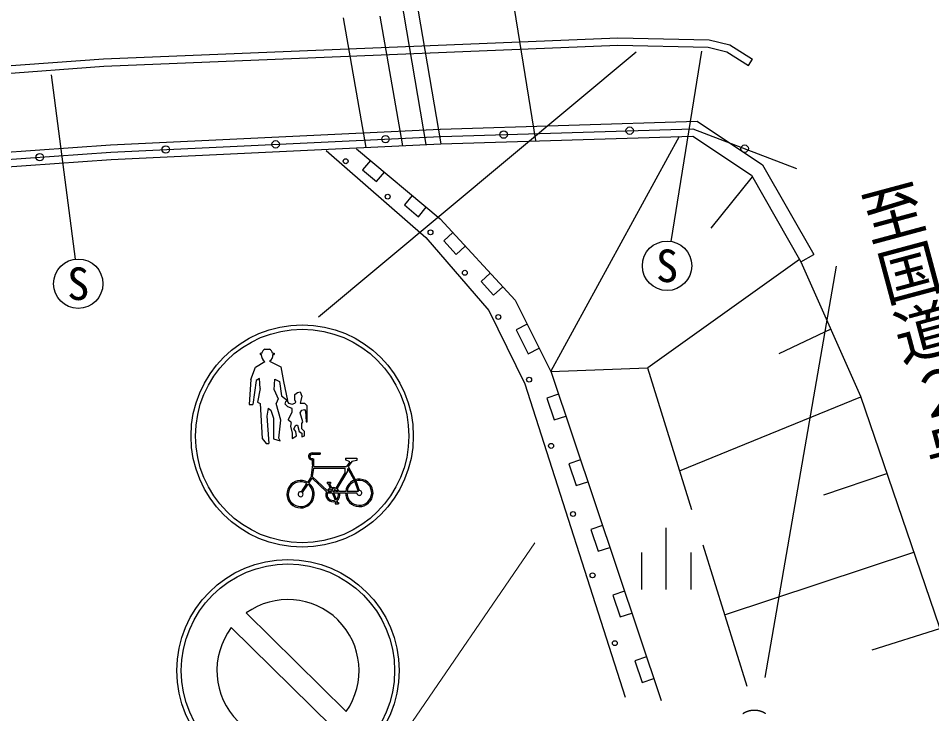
# Model space of a CAD drawing. Units: millimetres, scale not verified. Extents: x 40000 to 680000, y 20000 to 380000.
# Drawn here: x 276756 to 313748, y 277841 to 305988 of the extents above; entities that cross this region are included whole.
import ezdxf
from ezdxf.enums import TextEntityAlignment as Align

# ---------------------------------------------------------------- set-up
doc = ezdxf.new("R2010")
doc.units = ezdxf.units.MM
doc.header["$LTSCALE"] = 1000
doc.linetypes.add('DASHED', pattern=[7.5, 6, -1.5])
for name, color, linetype, lineweight in [('M-BGD', 7, 'Continuous', 25), ('M-BGD-EXST', 7, 'Continuous', 25), ('M-STR-HTXT', 7, 'Continuous', 13), ('M-STR-STR1', 1, 'Continuous', 25), ('M-STR-STRC', 7, 'Continuous', 25)]:
    doc.layers.add(name, color=color, linetype=linetype, lineweight=lineweight)
doc.layers.add('M-BMK-HTXT', color=7, linetype='Continuous')
doc.styles.add('@ＭＳ ゴシック', font='')
doc.styles.add('ＭＳ ゴシック', font='')
doc.styles.get('@ＭＳ ゴシック').set_extended_font_data('@MS Gothic')
doc.styles.get('ＭＳ ゴシック').set_extended_font_data('MS Gothic')

msp = doc.modelspace()

# ---------------------------------------------------------------- linework, layer by layer
at = {"layer": 'M-BGD', "linetype": 'DASHED'}
for p, q in [((295635, 313784), (297709, 301042)), ((288606, 313391), (290831, 300758)), ((290097, 313463), (292322, 300828)), ((298327, 291688), (302240, 291838)), ((302240, 291838), (306444, 278359))]:
    msp.add_line(p, q, dxfattribs=at)
at = {"layer": 'M-BGD'}
for p, q in [((291096, 313511), (293267, 300873)), ((280202, 304352), (301037, 305195)), ((301037, 305195), (304739, 305114)), ((280219, 304052), (301039, 304894)), ((301039, 304894), (304699, 304815)), ((304699, 304815), (305450, 304629)), ((304739, 305114), (305568, 304909)), ((305568, 304909), (306487, 304338)), ((305450, 304629), (306329, 304083)), ((259414, 302799), (280202, 304352)), ((306329, 304083), (306487, 304338)), ((259441, 302500), (280219, 304052)), ((280485, 300869), (293843, 301501)), ((293852, 301501), (304252, 301822)), ((293862, 301202), (304069, 301516)), ((304069, 301516), (308278, 299906)), ((304252, 301822), (306898, 300052)), ((280502, 300569), (293857, 301201)), ((293871, 300902), (304078, 301216)), ((303519, 301199), (298317, 291708)), ((304078, 301216), (306447, 299632)), ((268972, 300055), (280485, 300869)), ((268996, 299756), (280502, 300569)), ((289230, 300636), (293256, 297110)), ((290453, 300710), (293845, 297867)), ((291018, 300236), (290697, 299853)), ((306898, 300052), (308969, 296426)), ((290697, 299853), (291263, 299379)), ((291263, 299379), (291584, 299762)), ((306478, 299577), (304802, 297498)), ((306447, 299632), (308448, 296129)), ((292714, 298814), (292393, 298431)), ((292393, 298431), (292959, 297957)), ((292959, 297957), (293280, 298341)), ((293845, 297867), (296881, 294575)), ((293256, 297110), (295814, 294163)), ((294351, 297318), (293984, 296979)), ((293984, 296979), (294490, 296430)), ((294490, 296430), (294857, 296769)), ((308448, 296129), (308969, 296426)), ((308393, 296226), (302249, 291843)), ((308448, 296129), (310867, 290690)), ((295869, 295672), (295502, 295333)), ((295502, 295333), (296008, 294784)), ((296008, 294784), (296375, 295123)), ((296881, 294575), (298341, 291661)), ((295814, 294163), (297270, 291194)), ((297368, 293604), (296921, 293380)), ((296921, 293380), (297407, 292408)), ((309662, 293400), (307558, 292405)), ((297407, 292408), (297854, 292632)), ((298341, 291661), (302795, 278374)), ((297270, 291194), (301335, 278505)), ((298638, 290775), (298164, 290616)), ((298164, 290616), (298461, 289731)), ((303538, 287675), (310873, 290672)), ((310867, 290690), (314946, 278729)), ((298461, 289731), (298935, 289889)), ((299529, 288118), (299055, 287959)), ((299055, 287959), (299351, 287073)), ((309383, 286695), (311933, 287564)), ((299351, 287073), (299826, 287232)), ((300419, 285460), (299945, 285302)), ((299945, 285302), (300242, 284416)), ((300242, 284416), (300716, 284575)), ((305357, 281843), (313017, 284385)), ((301310, 282803), (300836, 282644)), ((300836, 282644), (301133, 281758)), ((301133, 281758), (301607, 281917)), ((311340, 280423), (314074, 281286)), ((302201, 280146), (301727, 279987)), ((301727, 279987), (302024, 279101)), ((302024, 279101), (302498, 279260))]:
    msp.add_line(p, q, dxfattribs=at)
for centre, radius in [((301517, 301438), 150), ((291631, 301096), 150), ((296413, 301280), 150), ((282728, 300675), 150), ((287180, 300885), 150), ((306174, 300711), 150), ((277626, 300366), 150), ((290015, 300203), 100), ((291716, 298769), 100), ((293451, 297323), 100), ((294841, 295688), 100), ((296198, 293898), 100), ((297444, 291362), 100), ((298333, 288682), 100), ((299223, 285924), 100), ((300013, 283444), 100), ((300914, 280697), 100)]:
    msp.add_circle(centre, radius, dxfattribs=at)
at = {"layer": 'M-BGD-EXST'}
for p, q in [((304419, 304655), (303188, 296957)), ((278092, 303704), (279056, 296237)), ((302995, 282868), (302995, 285368)), ((301995, 284368), (301995, 282868)), ((303995, 284368), (303995, 282868))]:
    msp.add_line(p, q, dxfattribs=at)
for centre in [(303030, 295970), (279184, 295245)]:
    msp.add_circle(centre, 1000, dxfattribs=at)
at = {"layer": 'M-STR-HTXT'}
msp.add_line((297676, 284764), (289480, 272801), dxfattribs=at)
at = {"layer": 'M-STR-STR1'}
for p, q in [((291700, 313540), (293871, 300902)), ((280520, 300270), (293871, 300902)), ((269019, 299457), (280520, 300270))]:
    msp.add_line(p, q, dxfattribs=at)
at = {"layer": 'M-STR-STRC'}
for p, q in [((301778, 304613), (288912, 293894)), ((309877, 295957), (306987, 279307)), ((286556, 292431), (286556, 292377)), ((286556, 292431), (286610, 292431)), ((286556, 292377), (286600, 292377)), ((286737, 292594), (286928, 292594)), ((287054, 292431), (287120, 292431)), ((287065, 292377), (287120, 292377)), ((287120, 292431), (287120, 292377)), ((286174, 291362), (286369, 291868)), ((286369, 291868), (286736, 292102)), ((286937, 292107), (287388, 291881)), ((287388, 291881), (287495, 291291)), ((286174, 291362), (286104, 290354)), ((286395, 291331), (286260, 290354)), ((286530, 291412), (286395, 291331)), ((286556, 291009), (286530, 291412)), ((287120, 290956), (287146, 291385)), ((287146, 291385), (287334, 291291)), ((287334, 291291), (287415, 290701)), ((287495, 291291), (287656, 290513)), ((286556, 291009), (286449, 290446)), ((287120, 290956), (287281, 290580)), ((287954, 290765), (288061, 290837)), ((287954, 290551), (287954, 290765)), ((288061, 290837), (288169, 290873)), ((288169, 290873), (288240, 290694)), ((286449, 290446), (286556, 290393)), ((286556, 290393), (286628, 288977)), ((287281, 290580), (287200, 290393)), ((287388, 289722), (287200, 290393)), ((287415, 290701), (287656, 290513)), ((287561, 290372), (287596, 290479)), ((287596, 290479), (287632, 290515)), ((287632, 290515), (287704, 290408)), ((287704, 290408), (287847, 290372)), ((287847, 290372), (287954, 290408)), ((287990, 290444), (287954, 290551)), ((287954, 290408), (287990, 290444)), ((288204, 290515), (288169, 290408)), ((288169, 290408), (288347, 290408)), ((288240, 290694), (288204, 290515)), ((288455, 290300), (288347, 290408)), ((286104, 290354), (286260, 290354)), ((286878, 290205), (286825, 289883)), ((286878, 290205), (286986, 290124)), ((286986, 290124), (287093, 289803)), ((287668, 290265), (287561, 290372)), ((287847, 290193), (287668, 290265)), ((287704, 289764), (287847, 290050)), ((287847, 290050), (287847, 290193)), ((288169, 290014), (288240, 290122)), ((288240, 290122), (288347, 290157)), ((288347, 290157), (288383, 290086)), ((288383, 290086), (288419, 289657)), ((288455, 289657), (288455, 290300)), ((286825, 289883), (286905, 288783)), ((287093, 289803), (287093, 288971)), ((287307, 288998), (287388, 289722)), ((287704, 289728), (287704, 289764)), ((287811, 289621), (287704, 289728)), ((288276, 289657), (288169, 290014)), ((288240, 289585), (288276, 289657)), ((288419, 289657), (288455, 289657)), ((287811, 289621), (287775, 289478)), ((287775, 289478), (287847, 289192)), ((287918, 289371), (287990, 289514)), ((287990, 289263), (287918, 289371)), ((287990, 289514), (288061, 289514)), ((288061, 289514), (288133, 289263)), ((288240, 289371), (288240, 289585)), ((288347, 289263), (288240, 289371)), ((286628, 288977), (286798, 288783)), ((287093, 288971), (287361, 288891)), ((287361, 288891), (287307, 288998)), ((287847, 289192), (287847, 288977)), ((287847, 288977), (288026, 289085)), ((288026, 289085), (287990, 289263)), ((288133, 289263), (288240, 289192)), ((288240, 289192), (288240, 289049)), ((288240, 289049), (288347, 289085)), ((288347, 289085), (288347, 289263)), ((286798, 288783), (286905, 288783)), ((288654, 288398), (288978, 288398)), ((288654, 288344), (288978, 288344)), ((288669, 288167), (288727, 288145)), ((288978, 288398), (288978, 288344)), ((290013, 288181), (290464, 288181)), ((290013, 288181), (290013, 288116)), ((290464, 288181), (290464, 288095)), ((288673, 287924), (288601, 287387)), ((288673, 287924), (288673, 288113)), ((288727, 287852), (288727, 288145)), ((288727, 287852), (290050, 287852)), ((290185, 288030), (290013, 288116)), ((290185, 288030), (290050, 287852)), ((290267, 288049), (290116, 287850)), ((290116, 287850), (290419, 287288)), ((290464, 288095), (290267, 288049)), ((288708, 287781), (288664, 287446)), ((288664, 287446), (289261, 286875)), ((288708, 287781), (289996, 287781)), ((289625, 286965), (289996, 287584)), ((289671, 286937), (290103, 287658)), ((289996, 287584), (289996, 287781)), ((290103, 287760), (290371, 287262)), ((290103, 287658), (290103, 287760)), ((288224, 286821), (288447, 287155)), ((288268, 286790), (288492, 287125)), ((288477, 287200), (288601, 287387)), ((288522, 287170), (288659, 287376)), ((288659, 287376), (289233, 286827)), ((289272, 287212), (289272, 287158)), ((289272, 287212), (289401, 287212)), ((289272, 287158), (289308, 287158)), ((289308, 287158), (289384, 286974)), ((289366, 287158), (289401, 287158)), ((289366, 287158), (289436, 286990)), ((289401, 287212), (289401, 287158)), ((290371, 287262), (290515, 286833)), ((290423, 287279), (290556, 286880)), ((289272, 286779), (289466, 286779)), ((289297, 286833), (289443, 286833)), ((289405, 286924), (289443, 286833)), ((289457, 286939), (289502, 286833)), ((289466, 286779), (289585, 286492)), ((289502, 286833), (289546, 286833)), ((289524, 286779), (289718, 286779)), ((289524, 286779), (289633, 286518)), ((289546, 286833), (289597, 286919)), ((289609, 286833), (289643, 286890)), ((289693, 286833), (289609, 286833)), ((290016, 286833), (289755, 286833)), ((289775, 286779), (290014, 286779)), ((290068, 286779), (290467, 286779)), ((290515, 286833), (290070, 286833)), ((289590, 286394), (289590, 286340)), ((289590, 286394), (289626, 286394)), ((289590, 286340), (289719, 286340)), ((289606, 286442), (289626, 286394)), ((289654, 286467), (289685, 286394)), ((289685, 286394), (289719, 286394)), ((289719, 286394), (289719, 286340)), ((285991, 281919), (290037, 277933)), ((285384, 281326), (289454, 277317))]:
    msp.add_line(p, q, dxfattribs=at)
msp.add_lwpolyline([(307023, 277840), (307022, 277841), (307021, 277841), (307020, 277842), (307019, 277843), (307018, 277843), (307017, 277844), (307016, 277845), (307015, 277845), (307013, 277846), (307012, 277847), (307011, 277848), (307010, 277848), (307009, 277849), (307008, 277850), (307007, 277850), (307006, 277851), (307005, 277852), (307004, 277852), (307003, 277853), (307002, 277854), (307000, 277854), (306999, 277855), (306998, 277856), (306997, 277856), (306996, 277857), (306995, 277858), (306994, 277858), (306993, 277859), (306992, 277860), (306991, 277860), (306989, 277861), (306988, 277862), (306987, 277862), (306986, 277863), (306985, 277864), (306984, 277864), (306983, 277865), (306982, 277866), (306980, 277866), (306979, 277867), (306978, 277868), (306977, 277868), (306976, 277869), (306975, 277870), (306974, 277870), (306973, 277871), (306972, 277871), (306970, 277872), (306969, 277873), (306968, 277873), (306967, 277874), (306966, 277875), (306965, 277875), (306964, 277876), (306962, 277877), (306961, 277877), (306960, 277878), (306959, 277878), (306958, 277879), (306957, 277880), (306956, 277880), (306954, 277881), (306953, 277881), (306952, 277882), (306951, 277883), (306950, 277883), (306949, 277884), (306948, 277884), (306946, 277885), (306945, 277886), (306944, 277886), (306943, 277887), (306942, 277887), (306941, 277888), (306939, 277889), (306938, 277889), (306937, 277890), (306936, 277890), (306935, 277891), (306934, 277891), (306932, 277892), (306931, 277893), (306930, 277893), (306929, 277894), (306928, 277894), (306927, 277895), (306925, 277895), (306924, 277896), (306923, 277897), (306922, 277897), (306921, 277898), (306920, 277898), (306918, 277899), (306917, 277899), (306916, 277900), (306915, 277900), (306914, 277901), (306912, 277902), (306911, 277902), (306910, 277903), (306909, 277903), (306908, 277904), (306906, 277904), (306905, 277905), (306904, 277905), (306903, 277906), (306902, 277906), (306901, 277907), (306899, 277907), (306898, 277908), (306897, 277908), (306896, 277909), (306895, 277909), (306893, 277910), (306892, 277910), (306891, 277911), (306890, 277911), (306888, 277912), (306887, 277912), (306886, 277913), (306885, 277913), (306884, 277914), (306882, 277914), (306881, 277915), (306880, 277915), (306879, 277916), (306878, 277916), (306876, 277917), (306875, 277917), (306874, 277918), (306873, 277918), (306871, 277919), (306870, 277919), (306869, 277920), (306868, 277920), (306867, 277921), (306865, 277921), (306864, 277922), (306863, 277922), (306862, 277923), (306860, 277923), (306859, 277924), (306858, 277924), (306857, 277924), (306856, 277925), (306854, 277925), (306853, 277926), (306852, 277926), (306851, 277927), (306849, 277927), (306848, 277928), (306847, 277928), (306846, 277928), (306844, 277929), (306843, 277929), (306842, 277930), (306841, 277930), (306839, 277931), (306838, 277931), (306837, 277931), (306836, 277932), (306834, 277932), (306833, 277933), (306832, 277933), (306831, 277934), (306829, 277934), (306828, 277934), (306827, 277935), (306826, 277935), (306824, 277936), (306823, 277936), (306822, 277936), (306821, 277937), (306819, 277937), (306818, 277938), (306817, 277938), (306816, 277938), (306814, 277939), (306813, 277939), (306812, 277940), (306811, 277940), (306809, 277940), (306808, 277941), (306807, 277941), (306806, 277942), (306804, 277942), (306803, 277942), (306802, 277943), (306800, 277943), (306799, 277943), (306798, 277944), (306797, 277944), (306795, 277944), (306794, 277945), (306793, 277945), (306792, 277946), (306790, 277946), (306789, 277946), (306788, 277947), (306786, 277947), (306785, 277947), (306784, 277948), (306783, 277948), (306781, 277948), (306780, 277949), (306779, 277949), (306778, 277949), (306776, 277950), (306775, 277950), (306774, 277950), (306772, 277951), (306771, 277951), (306770, 277951), (306769, 277952), (306767, 277952), (306766, 277952), (306765, 277953), (306763, 277953), (306762, 277953), (306761, 277953), (306760, 277954), (306758, 277954), (306757, 277954), (306756, 277955), (306754, 277955), (306753, 277955), (306752, 277956), (306751, 277956), (306749, 277956), (306748, 277956), (306747, 277957), (306745, 277957), (306744, 277957), (306743, 277958), (306741, 277958), (306740, 277958), (306739, 277958), (306738, 277959), (306736, 277959), (306735, 277959), (306734, 277959), (306732, 277960), (306731, 277960), (306730, 277960), (306728, 277960), (306727, 277961), (306726, 277961), (306725, 277961), (306723, 277961), (306722, 277962), (306721, 277962), (306719, 277962), (306718, 277962), (306717, 277963), (306715, 277963), (306714, 277963), (306713, 277963), (306711, 277964), (306710, 277964), (306709, 277964), (306708, 277964), (306706, 277965), (306705, 277965), (306704, 277965), (306702, 277965), (306701, 277965), (306700, 277966), (306698, 277966), (306697, 277966), (306696, 277966), (306694, 277966), (306693, 277967), (306692, 277967), (306690, 277967), (306689, 277967), (306688, 277967), (306687, 277968), (306685, 277968), (306684, 277968), (306683, 277968), (306681, 277968), (306680, 277969), (306679, 277969), (306677, 277969), (306676, 277969), (306675, 277969), (306673, 277969), (306672, 277970), (306671, 277970), (306669, 277970), (306668, 277970), (306667, 277970), (306665, 277970), (306664, 277971), (306663, 277971), (306661, 277971), (306660, 277971), (306659, 277971), (306657, 277971), (306656, 277971), (306655, 277972), (306654, 277972), (306652, 277972), (306651, 277972), (306650, 277972), (306648, 277972), (306647, 277972), (306646, 277973), (306644, 277973), (306643, 277973), (306642, 277973), (306640, 277973), (306639, 277973), (306638, 277973), (306636, 277973), (306635, 277973), (306634, 277974), (306632, 277974), (306631, 277974), (306630, 277974), (306628, 277974), (306627, 277974), (306626, 277974), (306624, 277974), (306623, 277974), (306622, 277974), (306620, 277975), (306619, 277975), (306618, 277975), (306616, 277975), (306615, 277975), (306614, 277975), (306612, 277975), (306611, 277975), (306610, 277975), (306608, 277975), (306607, 277975), (306606, 277975), (306604, 277975), (306603, 277976), (306602, 277976), (306600, 277976), (306599, 277976), (306598, 277976), (306596, 277976), (306595, 277976), (306594, 277976), (306592, 277976), (306591, 277976), (306590, 277976), (306588, 277976), (306587, 277976), (306586, 277976), (306584, 277976), (306583, 277976), (306582, 277976), (306580, 277976), (306579, 277976), (306578, 277976), (306576, 277976), (306575, 277976), (306574, 277976), (306572, 277976), (306571, 277976), (306570, 277976), (306568, 277976), (306567, 277976), (306566, 277976), (306564, 277976), (306563, 277976), (306562, 277976), (306560, 277976), (306559, 277976), (306558, 277976), (306556, 277976), (306555, 277976), (306554, 277976), (306552, 277976), (306551, 277976), (306550, 277976), (306548, 277976), (306547, 277976), (306546, 277976), (306544, 277976), (306543, 277976), (306542, 277976), (306540, 277976), (306539, 277976), (306538, 277976), (306536, 277976), (306535, 277976), (306534, 277976), (306532, 277976), (306531, 277976), (306530, 277976), (306528, 277976), (306527, 277976), (306526, 277976), (306524, 277976), (306523, 277975), (306522, 277975), (306520, 277975), (306519, 277975), (306518, 277975), (306516, 277975), (306515, 277975), (306514, 277975), (306512, 277975), (306511, 277975), (306510, 277975), (306508, 277975), (306507, 277975), (306506, 277974), (306504, 277974), (306503, 277974), (306502, 277974), (306500, 277974), (306499, 277974), (306498, 277974), (306496, 277974), (306495, 277974), (306494, 277974), (306492, 277973), (306491, 277973), (306490, 277973), (306488, 277973), (306487, 277973), (306486, 277973), (306484, 277973), (306483, 277973), (306482, 277972), (306481, 277972), (306479, 277972), (306478, 277972), (306477, 277972), (306475, 277972), (306474, 277972), (306473, 277972), (306471, 277971), (306470, 277971), (306469, 277971), (306467, 277971), (306466, 277971), (306465, 277971), (306463, 277970), (306462, 277970), (306461, 277970), (306459, 277970), (306458, 277970), (306457, 277970), (306455, 277970), (306454, 277969), (306453, 277969), (306451, 277969), (306450, 277969), (306449, 277969), (306447, 277968), (306446, 277968), (306445, 277968), (306443, 277968), (306442, 277968), (306441, 277968), (306440, 277967), (306438, 277967), (306437, 277967), (306436, 277967), (306434, 277967), (306433, 277966), (306432, 277966), (306430, 277966), (306429, 277966), (306428, 277966), (306426, 277965), (306425, 277965), (306424, 277965), (306422, 277965), (306421, 277964), (306420, 277964), (306419, 277964), (306417, 277964), (306416, 277964), (306415, 277963), (306413, 277963), (306412, 277963), (306411, 277963), (306409, 277962), (306408, 277962), (306407, 277962), (306405, 277962), (306404, 277961), (306403, 277961), (306402, 277961), (306400, 277961), (306399, 277960), (306398, 277960), (306396, 277960), (306395, 277960), (306394, 277959), (306392, 277959), (306391, 277959), (306390, 277959), (306389, 277958), (306387, 277958), (306386, 277958), (306385, 277957), (306383, 277957), (306382, 277957), (306381, 277957), (306379, 277956), (306378, 277956), (306377, 277956), (306376, 277955), (306374, 277955), (306373, 277955), (306372, 277955), (306370, 277954), (306369, 277954), (306368, 277954), (306367, 277953), (306365, 277953), (306364, 277953), (306363, 277952), (306361, 277952), (306360, 277952), (306359, 277951), (306358, 277951), (306356, 277951), (306355, 277950), (306354, 277950), (306352, 277950), (306351, 277949), (306350, 277949), (306349, 277949), (306347, 277948), (306346, 277948), (306345, 277948), (306343, 277947), (306342, 277947), (306341, 277947), (306340, 277946), (306338, 277946), (306337, 277946), (306336, 277945), (306335, 277945), (306333, 277945), (306332, 277944), (306331, 277944), (306329, 277944), (306328, 277943), (306327, 277943), (306326, 277942), (306324, 277942), (306323, 277942), (306322, 277941), (306321, 277941), (306319, 277941), (306318, 277940), (306317, 277940), (306316, 277939), (306314, 277939), (306313, 277939), (306312, 277938), (306311, 277938), (306309, 277937), (306308, 277937), (306307, 277937), (306305, 277936), (306304, 277936), (306303, 277935), (306302, 277935), (306300, 277935), (306299, 277934), (306298, 277934), (306297, 277933), (306295, 277933), (306294, 277933), (306293, 277932), (306292, 277932), (306290, 277931), (306289, 277931), (306288, 277930), (306287, 277930), (306286, 277930), (306284, 277929), (306283, 277929), (306282, 277928), (306281, 277928), (306279, 277927), (306278, 277927), (306277, 277927), (306276, 277926), (306274, 277926), (306273, 277925), (306272, 277925), (306271, 277924), (306269, 277924), (306268, 277923), (306267, 277923), (306266, 277922), (306265, 277922), (306263, 277922), (306262, 277921), (306261, 277921), (306260, 277920), (306258, 277920), (306257, 277919), (306256, 277919), (306255, 277918), (306254, 277918), (306252, 277917), (306251, 277917), (306250, 277916), (306249, 277916), (306247, 277915), (306246, 277915), (306245, 277914), (306244, 277914), (306243, 277913), (306241, 277913), (306240, 277912), (306239, 277912), (306238, 277911), (306237, 277911), (306235, 277910), (306234, 277910), (306233, 277909), (306232, 277909), (306231, 277908), (306229, 277908), (306228, 277907), (306227, 277907), (306226, 277906), (306225, 277906), (306223, 277905), (306222, 277905), (306221, 277904), (306220, 277903), (306219, 277903), (306217, 277902), (306216, 277902), (306215, 277901), (306214, 277901), (306213, 277900), (306211, 277900), (306210, 277899), (306209, 277899), (306208, 277898), (306207, 277897), (306206, 277897), (306204, 277896), (306203, 277896), (306202, 277895), (306201, 277895), (306200, 277894), (306199, 277894), (306197, 277893), (306196, 277892), (306195, 277892), (306194, 277891), (306193, 277891), (306192, 277890), (306190, 277889), (306189, 277889), (306188, 277888), (306187, 277888), (306186, 277887), (306185, 277887), (306183, 277886), (306182, 277885), (306181, 277885), (306180, 277884), (306179, 277884), (306178, 277883), (306176, 277882), (306175, 277882), (306174, 277881), (306173, 277881), (306172, 277880), (306171, 277879), (306170, 277879), (306168, 277878), (306167, 277877), (306166, 277877), (306165, 277876), (306164, 277876), (306163, 277875), (306162, 277874), (306160, 277874), (306159, 277873), (306158, 277873), (306157, 277872), (306156, 277871), (306155, 277871), (306154, 277870), (306153, 277869), (306151, 277869), (306150, 277868), (306149, 277867), (306148, 277867), (306147, 277866), (306146, 277865), (306145, 277865), (306144, 277864), (306143, 277863), (306141, 277863), (306140, 277862), (306139, 277862), (306138, 277861), (306137, 277860), (306136, 277860), (306135, 277859), (306134, 277858), (306133, 277858), (306131, 277857), (306130, 277856), (306129, 277856), (306128, 277855), (306127, 277854), (306126, 277853), (306125, 277853), (306124, 277852), (306123, 277851), (306122, 277851), (306121, 277850), (306119, 277849), (306118, 277849), (306117, 277848), (306116, 277847), (306115, 277847), (306114, 277846), (306113, 277845), (306112, 277844), (306111, 277844), (306110, 277843), (306109, 277842), (306108, 277842), (306107, 277841), (306105, 277840)], dxfattribs=at)
for centre, radius in [((288254, 289081), 4500), ((288254, 289081), 4320), ((287678, 279584), 4500), ((287678, 279584), 4320)]:
    msp.add_circle(centre, radius, dxfattribs=at)
for centre, radius, start, end in [((286886, 292348), 288, 174.0918, 238.6204), ((286886, 292348), 288, 121.2781, 163.1248), ((286778, 292348), 288, 16.8752, 58.7219), ((286778, 292348), 288, 303.3135, 5.9082), ((288654, 288255), 143, 90, 277.6281), ((288654, 288255), 89.2, 90, 279.5882), ((288190, 286726), 555, 58.8725, 52.9655), ((288190, 286726), 501, 59.1492, 52.9655), ((290568, 286779), 555, 180, 174.4123), ((290568, 286779), 501, 180, 173.8073), ((288190, 286726), 101, 70.5003, 39.5286), ((289495, 286708), 288, 155.4991, 292.6199), ((289495, 286708), 288, 112.6199, 144.4375), ((289495, 286708), 234, 162.2275, 292.6199), ((289495, 286708), 234, 112.6199, 146.6109), ((289495, 286708), 288, 25.8083, 101.8251), ((289495, 286708), 234, 64.2924, 99.296), ((289495, 286708), 234, 305.9437, 17.7725), ((289495, 286708), 234, 32.3909, 51.0552), ((289495, 286708), 288, 303.4147, 14.3633), ((290568, 286779), 101, 180, 96.9274), ((287678, 279584), 2880, 325.0148, 125.8468), ((287678, 279584), 2880, 142.7921, 308.0695)]:
    msp.add_arc(centre, radius, start, end, dxfattribs=at)

# ---------------------------------------------------------------- texts
at = {"layer": 'M-BGD-EXST', "style": 'ＭＳ ゴシック'}
for p in [(303030, 295970), (279184, 295245)]:
    msp.add_text('S', height=1320, dxfattribs=at).set_placement(p, align=Align.MIDDLE_CENTER)
at = {"layer": 'M-BMK-HTXT', "style": '@ＭＳ ゴシック'}
msp.add_text('至国道２号', height=1833, rotation=285.035, dxfattribs=at).set_placement((310408, 298958), align=Align.BOTTOM_LEFT)

doc.saveas('drawing.dxf')
